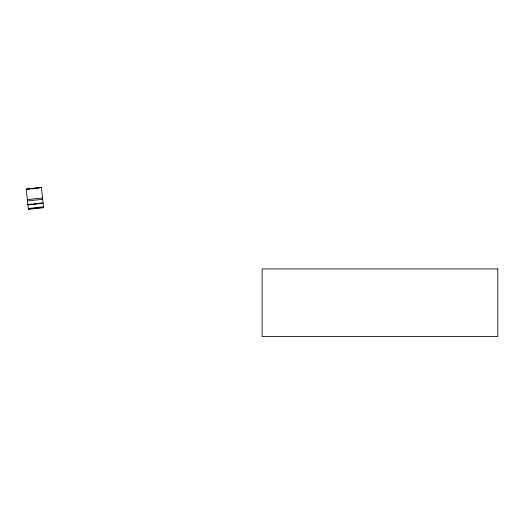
<?xml version="1.0" encoding="UTF-8"?>
<svg xmlns="http://www.w3.org/2000/svg" width="524" height="524" viewBox="0 0 524 524"><rect width="100%" height="100%" fill="white"/><g stroke="black" fill="none" stroke-linecap="round" stroke-linejoin="round"><path stroke-width="0.79" d="M26.2 189.144L41.403 187.494L43.597 207.694L28.394 209.345L26.2 189.144L41.403 187.507M27.038 189.413L29.442 189.151M31.84 188.895L33.438 188.719M36.641 188.371L38.239 188.195M27.34 199.624L42.542 197.974M27.484 200.961L42.686 199.31M29.468 204.327L31.872 204.065M34.27 203.803L36.673 203.548M39.071 203.286L41.475 203.024M27.896 204.779L43.099 203.129L27.903 204.812M28.303 208.519L43.505 206.862M28.348 208.938L43.551 207.288M497.8 268.936L262.138 268.936L262.138 336.506L497.8 336.506L497.8 268.936"/></g></svg>
